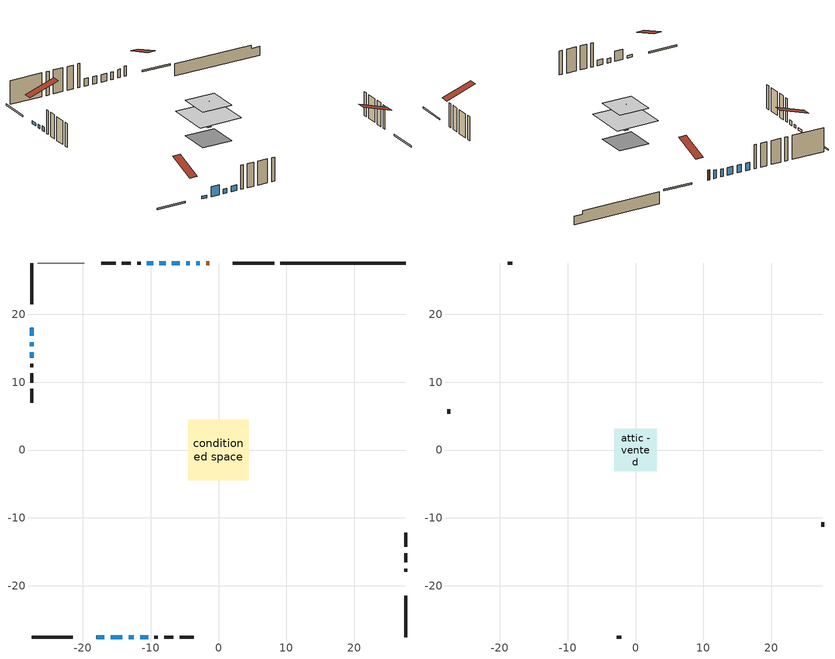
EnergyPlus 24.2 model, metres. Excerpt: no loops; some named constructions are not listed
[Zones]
conditioned space
 floor outside (Floor1 construction): -0.4,-0.4 -0.4,0.4 0.4,0.4 0.4,-0.4 z0.31
 floor adiabatic (AdiabaticFloorConstruction): -4.47,-4.47 -4.47,4.47 4.47,4.47 4.47,-4.47 z2.75
 floor foundation (Slab1 construction): -3.15,-3.15 -3.15,3.15 3.15,3.15 3.15,-3.15 z-2.13
 wall outside (RimJoist1 construction): 8.18,27.54 2.09,27.54 / -27.54,-27.54 -21.46,-27.54 / -27.54,27.54 -27.54,21.46 / 27.54,-27.54 27.54,-21.46 z0.31:0.61
 wall outside (AdiabaticWallConstruction 1): -1.4,27.54 -1.84,27.54 z0.31:2.34
 wall outside (AdiabaticWallConstruction): -2.77,27.54 -3.28,27.54 z0.31:2.04; -4.2,27.54 -4.76,27.54 / -7.79,27.54 -8.7,27.54 / -9.63,27.54 -10.55,27.54 z0.31:1.84; -5.69,27.54 -6.86,27.54 z0.31:1.83; -17.97,-27.54 -16.8,-27.54 / -27.54,17.97 -27.54,16.8 z0.31:0.84; -27.54,15.88 -27.54,15.31 z0.31:0.97; -15.87,-27.54 -14.15,-27.54 z0.31:2.37; -13.22,-27.54 -12.45,-27.54 / -27.54,14.39 -27.54,13.62 z0.31:1.23; -11.53,-27.54 -10.36,-27.54 z0.31:1.43
 wall outside (Wall1 construction): -11.47,27.54 -11.97,27.54 / -9.43,-27.54 -8.94,-27.54 / -27.54,12.7 -27.54,12.21 / 27.54,-17.97 27.54,-17.48 z0.31:5.19
 wall outside (Wall2 construction): -12.89,27.54 -14.24,27.54 / -8.01,-27.54 -6.66,-27.54 / -27.54,11.28 -27.54,9.93 / 27.54,-16.55 27.54,-15.2 z0.31:5.19
 wall outside (Wall3 construction): -15.17,27.54 -17.24,27.54 / -5.73,-27.54 -3.66,-27.54 / -27.54,9 -27.54,6.93 / 27.54,-14.27 27.54,-12.2 z0.31:5.19
 wall foundation (FoundationWall1 construction): 9.1,27.54,-2.13 9.1,27.54,0.31 25.7,27.54,0.31 25.7,27.54,-0.37 27.54,27.54,-0.37 27.54,27.54,-2.13
 wall adiabatic (Wall6 construction): -19.75,27.54 -26.62,27.54 z0.31:5.19
 window (WindowConstruction 9): -2.77,27.54 -3.28,27.54 z0.31:2.04
 window (WindowConstruction 7): -4.2,27.54 -4.76,27.54 z0.31:1.83
 window (WindowConstruction 8): -5.69,27.54 -6.86,27.54 z0.31:1.83
 window (WindowConstruction 10): -17.97,-27.54 -16.8,-27.54 z0.31:0.84
 window (WindowConstruction 11): -27.54,17.97 -27.54,16.8 z0.31:0.84
 window (WindowConstruction): -7.79,27.54 -8.7,27.54 z0.31:1.83
 window (WindowConstruction 1): -9.63,27.54 -10.55,27.54 z0.31:1.83
 window (WindowConstruction 2): -27.54,15.87 -27.54,15.32 z0.31:0.97
 window (WindowConstruction 3): -15.87,-27.54 -14.15,-27.54 z0.31:2.37
 window (WindowConstruction 4): -13.22,-27.54 -12.45,-27.54 z0.31:1.22
 window (WindowConstruction 5): -11.53,-27.54 -10.36,-27.54 z0.31:1.43
 window (WindowConstruction 6): -27.54,14.39 -27.54,13.63 z0.31:1.22
 door (Door): -1.4,27.54 -1.84,27.54 z0.31:2.34
 ceiling adiabatic (AdiabaticFloorConstruction): 4.47,-4.47 4.47,4.47 -4.47,4.47 -4.47,-4.47 z2.75
attic - vented
 floor to conditioned space (Floor2 construction Reversed): -3.15,-3.15 -3.15,3.15 3.15,3.15 3.15,-3.15 z5.19
 floor to conditioned space (Floor3 construction Reversed): -0.4,-0.4 -0.4,0.4 0.4,0.4 0.4,-0.4 z5.19
 wall outside (Wall4 construction): -18.17,27.54 -18.82,27.54 / -2.73,-27.54 -2.09,-27.54 / -27.54,6 -27.54,5.35 / 27.54,-11.27 27.54,-10.63 z0.31:5.19
 roof outside (Roof1 construction): -0.47,27.54,5.19 -0.47,21.36,7.25 1.16,21.36,7.25 1.16,27.54,5.19; -18.9,-27.54,5.19 -18.9,-21.36,7.25 -20.53,-21.36,7.25 -20.53,-27.54,5.19; -27.54,18.9,5.19 -21.36,18.9,7.25 -21.36,20.53,7.25 -27.54,20.53,5.19; 27.54,-18.9,5.19 21.36,-18.9,7.25 21.36,-20.53,7.25 27.54,-20.53,5.19
[Material] Roughness=Rough; Thermal Absorptance=0.9
Name | Thickness {m} | Conductivity {W/m-K} | Density {kg/m3} | Specific Heat {J/kg-K} | Solar Absorptance | Visible Absorptance
ceiling loosefill ins | 0.169333 | 0.0480833 | 16.02 | 1046.75 | 0.7 | 0.7
ceiling stud and cavity | 0.1397 | 1.13333 | 65.682 | 1177.47 | 0.7 | 0.7
ceiling stud and cavity 1 | 0.1397 | 0.110038 | 65.682 | 1177.47 | 0.7 | 0.7
gypsum board | 0.0127 | 0.160291 | 801 | 837.4 | 0.6 | 0.6
[Construction]
Floor2 construction: ceiling loosefill ins, ceiling stud and cavity, gypsum board
Floor3 construction: ceiling loosefill ins, ceiling stud and cavity 1, gypsum board
[Schedule:Day:Interval]
interior lighting schedule day: No, 01:00, 0.108182, 04:00, 0.0901515, 05:00, 0.0991667, 06:00, 0.162273, 07:00, 0.270455, 08:00, 0.342576, 10:00, 0.369621, 11:00, 0.351591, 12:00, 0.333561, 13:00, 0.324545, 14:00, 0.31553, 15:00, 0.333561, 16:00, 0.369621, 17:00, 0.450758, 18:00, 0.585985, 19:00, 0.775303, 20:00, 0.955606, 21:00, 0.991667, 22:00, 0.712197, 23:00, 0.360606, 24:00, 0.162273
interior lighting schedule day 1: No, 01:00, 0.100909, 04:00, 0.0840909, 05:00, 0.0925, 06:00, 0.151364, 07:00, 0.252273, 08:00, 0.319545, 10:00, 0.344773, 11:00, 0.327955, 12:00, 0.311136, 13:00, 0.302727, 14:00, 0.294318, 15:00, 0.311136, 16:00, 0.344773, 17:00, 0.420455, 18:00, 0.546591, 19:00, 0.723182, 20:00, 0.891364, 21:00, 0.925, 22:00, 0.664318, 23:00, 0.336364, 24:00, 0.151364
interior lighting schedule day 2: No, 01:00, 0.0927273, 04:00, 0.0772727, 05:00, 0.085, 06:00, 0.139091, 07:00, 0.231818, 08:00, 0.293636, 10:00, 0.316818, 11:00, 0.301364, 12:00, 0.285909, 13:00, 0.278182, 14:00, 0.270455, 15:00, 0.285909, 16:00, 0.316818, 17:00, 0.386364, 18:00, 0.502273, 19:00, 0.664545, 20:00, 0.819091, 21:00, 0.85, 22:00, 0.610455, 23:00, 0.309091, 24:00, 0.139091
interior lighting schedule day 3: No, 01:00, 0.0845455, 04:00, 0.0704545, 05:00, 0.0775, 06:00, 0.126818, 07:00, 0.211364, 08:00, 0.267727, 10:00, 0.288864, 11:00, 0.274773, 12:00, 0.260682, 13:00, 0.253636, 14:00, 0.246591, 15:00, 0.260682, 16:00, 0.288864, 17:00, 0.352273, 18:00, 0.457955, 19:00, 0.605909, 20:00, 0.746818, 21:00, 0.775, 22:00, 0.556591, 23:00, 0.281818, 24:00, 0.126818
interior lighting schedule day 4: No, 01:00, 0.0763636, 04:00, 0.0636364, 05:00, 0.07, 06:00, 0.114545, 07:00, 0.190909, 08:00, 0.241818, 10:00, 0.260909, 11:00, 0.248182, 12:00, 0.235455, 13:00, 0.229091, 14:00, 0.222727, 15:00, 0.235455, 16:00, 0.260909, 17:00, 0.318182, 18:00, 0.413636, 19:00, 0.547273, 20:00, 0.674545, 21:00, 0.7, 22:00, 0.502727, 23:00, 0.254545, 24:00, 0.114545
interior lighting schedule day 5: No, 01:00, 0.0727273, 04:00, 0.0606061, 05:00, 0.0666667, 06:00, 0.109091, 07:00, 0.181818, 08:00, 0.230303, 10:00, 0.248485, 11:00, 0.236364, 12:00, 0.224242, 13:00, 0.218182, 14:00, 0.212121, 15:00, 0.224242, 16:00, 0.248485, 17:00, 0.30303, 18:00, 0.393939, 19:00, 0.521212, 20:00, 0.642424, 21:00, 0.666667, 22:00, 0.478788, 23:00, 0.242424, 24:00, 0.109091
interior lighting schedule day 6: No, 01:00, 0.0745455, 04:00, 0.0621212, 05:00, 0.0683333, 06:00, 0.111818, 07:00, 0.186364, 08:00, 0.236061, 10:00, 0.254697, 11:00, 0.242273, 12:00, 0.229848, 13:00, 0.223636, 14:00, 0.217424, 15:00, 0.229848, 16:00, 0.254697, 17:00, 0.310606, 18:00, 0.403788, 19:00, 0.534242, 20:00, 0.658485, 21:00, 0.683333, 22:00, 0.490758, 23:00, 0.248485, 24:00, 0.111818
interior lighting schedule day 7: No, 01:00, 0.08, 04:00, 0.0666667, 05:00, 0.0733333, 06:00, 0.12, 07:00, 0.2, 08:00, 0.253333, 10:00, 0.273333, 11:00, 0.26, 12:00, 0.246667, 13:00, 0.24, 14:00, 0.233333, 15:00, 0.246667, 16:00, 0.273333, 17:00, 0.333333, 18:00, 0.433333, 19:00, 0.573333, 20:00, 0.706667, 21:00, 0.733333, 22:00, 0.526667, 23:00, 0.266667, 24:00, 0.12
interior lighting schedule day 8: No, 01:00, 0.0890909, 04:00, 0.0742424, 05:00, 0.0816667, 06:00, 0.133636, 07:00, 0.222727, 08:00, 0.282121, 10:00, 0.304394, 11:00, 0.289545, 12:00, 0.274697, 13:00, 0.267273, 14:00, 0.259848, 15:00, 0.274697, 16:00, 0.304394, 17:00, 0.371212, 18:00, 0.482576, 19:00, 0.638485, 20:00, 0.78697, 21:00, 0.816667, 22:00, 0.586515, 23:00, 0.29697, 24:00, 0.133636
interior lighting schedule day 9: No, 01:00, 0.0972727, 04:00, 0.0810606, 05:00, 0.0891667, 06:00, 0.145909, 07:00, 0.243182, 08:00, 0.30803, 10:00, 0.332348, 11:00, 0.316136, 12:00, 0.299924, 13:00, 0.291818, 14:00, 0.283712, 15:00, 0.299924, 16:00, 0.332348, 17:00, 0.405303, 18:00, 0.526894, 19:00, 0.697121, 20:00, 0.859242, 21:00, 0.891667, 22:00, 0.640379, 23:00, 0.324242, 24:00, 0.145909
interior lighting schedule day 10: No, 01:00, 0.105455, 04:00, 0.0878788, 05:00, 0.0966667, 06:00, 0.158182, 07:00, 0.263636, 08:00, 0.333939, 10:00, 0.360303, 11:00, 0.342727, 12:00, 0.325152, 13:00, 0.316364, 14:00, 0.307576, 15:00, 0.325152, 16:00, 0.360303, 17:00, 0.439394, 18:00, 0.571212, 19:00, 0.755758, 20:00, 0.931515, 21:00, 0.966667, 22:00, 0.694242, 23:00, 0.351515, 24:00, 0.158182
interior lighting schedule day 11: No, 01:00, 0.109091, 04:00, 0.0909091, 05:00, 0.1, 06:00, 0.163636, 07:00, 0.272727, 08:00, 0.345455, 10:00, 0.372727, 11:00, 0.354545, 12:00, 0.336364, 13:00, 0.327273, 14:00, 0.318182, 15:00, 0.336364, 16:00, 0.372727, 17:00, 0.454545, 18:00, 0.590909, 19:00, 0.781818, 20:00, 0.963636, 21:00, 1, 22:00, 0.718182, 23:00, 0.363636, 24:00, 0.163636
interior lighting schedule default day; occupants schedule default day; clothes dryer schedule default day; cooking range schedule default day; mech vent bath fan 0 schedule default day; mech vent range fan 0 schedule default day; misc plug loads schedule default day; general water use schedule default day; heating setpoint default day; cooling setpoint default day; clothes dryer exhaust 0 schedule default day; cooling season schedule day; cooling season schedule day 2; cooling season schedule default day; exterior lighting schedule default day; natural vent schedule default day: No, 24:00, 0
occupants schedule day: No, 05:00, 0.426829, 06:00, 0.719512, 07:00, 1, 08:00, 0.670732, 09:00, 0.329268, 14:00, 0.170732, 15:00, 0.231707, 16:00, 0.329268, 17:00, 0.5, 18:00, 0.670732, 19:00, 0.829268, 21:00, 1, 22:00, 0.853659, 23:00, 0.646341, 24:00, 0.426829
clothes dryer schedule day; clothes dryer exhaust 0 schedule day: No, 01:00, 0.123457, 02:00, 0.0740741, 03:00, 0.0493827, 04:00, 0.0246914, 05:00, 0.0493827, 06:00, 0.0740741, 07:00, 0.197531, 08:00, 0.395062, 09:00, 0.592593, 10:00, 0.839506, 11:00, 0.962963, 12:00, 1, 13:00, 0.91358, 14:00, 0.82716, 15:00, 0.716049, 16:00, 0.753086, 17:00, 0.679012, 18:00, 0.666667, 20:00, 0.62963, 21:00, 0.641975, 22:00, 0.666667, 23:00, 0.54321, 24:00, 0.296296
cooking range schedule day: No, 05:00, 0.0597015, 06:00, 0.11194, 07:00, 0.171642, 08:00, 0.291045, 11:00, 0.343284, 12:00, 0.402985, 13:00, 0.462687, 14:00, 0.343284, 15:00, 0.291045, 16:00, 0.402985, 17:00, 0.567164, 18:00, 1, 19:00, 0.850746, 20:00, 0.432836, 21:00, 0.291045, 22:00, 0.231343, 23:00, 0.171642, 24:00, 0.11194
mech vent bath fan 0 schedule day: No, 07:00, 0, 08:00, 1, 09:00, 0.2, 24:00, 0
mech vent range fan 0 schedule day: No, 18:00, 0, 19:00, 1, 20:00, 0.2, 24:00, 0
misc plug loads schedule day: No, 06:00, 0.705882, 07:00, 0.745098, 08:00, 0.803922, 15:00, 0.823529, 16:00, 0.862745, 17:00, 0.921569, 18:00, 0.980392, 19:00, 1, 20:00, 0.980392, 21:00, 0.941176, 22:00, 0.862745, 23:00, 0.784314, 24:00, 0.72549
general water use schedule day: No, 01:00, 0.315068, 03:00, 0.287671, 04:00, 0.342466, 05:00, 0.369863, 06:00, 0.520548, 07:00, 0.60274, 08:00, 0.534247, 10:00, 0.506849, 11:00, 0.465753, 14:00, 0.479452, 15:00, 0.534247, 16:00, 0.589041, 17:00, 0.69863, 18:00, 0.876712, 19:00, 0.890411, 20:00, 0.986301, 21:00, 1, 22:00, 0.863014, 23:00, 0.616438, 24:00, 0.465753
heating setpoint day: No, 07:00, 18, 23:00, 21, 24:00, 18
cooling setpoint day: No, 24:00, 25
cooling season schedule day 1: No, 24:00, 1
exterior lighting schedule day: No, 01:00, 0.566667, 03:00, 0.524167, 05:00, 0.495833, 06:00, 0.5525, 07:00, 0.623333, 08:00, 0.580833, 09:00, 0.439167, 10:00, 0.354167, 12:00, 0.34, 13:00, 0.354167, 14:00, 0.396667, 15:00, 0.425, 16:00, 0.495833, 17:00, 0.623333, 18:00, 0.793333, 19:00, 0.906667, 20:00, 0.963333, 21:00, 0.991667, 22:00, 0.920833, 23:00, 0.793333, 24:00, 0.665833
exterior lighting schedule day 1: No, 01:00, 0.528571, 03:00, 0.488929, 05:00, 0.4625, 06:00, 0.515357, 07:00, 0.581429, 08:00, 0.541786, 09:00, 0.409643, 10:00, 0.330357, 12:00, 0.317143, 13:00, 0.330357, 14:00, 0.37, 15:00, 0.396429, 16:00, 0.4625, 17:00, 0.581429, 18:00, 0.74, 19:00, 0.845714, 20:00, 0.898571, 21:00, 0.925, 22:00, 0.858929, 23:00, 0.74, 24:00, 0.621071
exterior lighting schedule day 10: No, 01:00, 0.552381, 03:00, 0.510952, 05:00, 0.483333, 06:00, 0.538571, 07:00, 0.607619, 08:00, 0.56619, 09:00, 0.428095, 10:00, 0.345238, 12:00, 0.331429, 13:00, 0.345238, 14:00, 0.386667, 15:00, 0.414286, 16:00, 0.483333, 17:00, 0.607619, 18:00, 0.773333, 19:00, 0.88381, 20:00, 0.939048, 21:00, 0.966667, 22:00, 0.897619, 23:00, 0.773333, 24:00, 0.649048
exterior lighting schedule day 11: No, 01:00, 0.571429, 03:00, 0.528571, 05:00, 0.5, 06:00, 0.557143, 07:00, 0.628571, 08:00, 0.585714, 09:00, 0.442857, 10:00, 0.357143, 12:00, 0.342857, 13:00, 0.357143, 14:00, 0.4, 15:00, 0.428571, 16:00, 0.5, 17:00, 0.628571, 18:00, 0.8, 19:00, 0.914286, 20:00, 0.971429, 21:00, 1, 22:00, 0.928571, 23:00, 0.8, 24:00, 0.671429
exterior lighting schedule day 2: No, 01:00, 0.485714, 03:00, 0.449286, 05:00, 0.425, 06:00, 0.473571, 07:00, 0.534286, 08:00, 0.497857, 09:00, 0.376429, 10:00, 0.303571, 12:00, 0.291429, 13:00, 0.303571, 14:00, 0.34, 15:00, 0.364286, 16:00, 0.425, 17:00, 0.534286, 18:00, 0.68, 19:00, 0.777143, 20:00, 0.825714, 21:00, 0.85, 22:00, 0.789286, 23:00, 0.68, 24:00, 0.570714
exterior lighting schedule day 3: No, 01:00, 0.442857, 03:00, 0.409643, 05:00, 0.3875, 06:00, 0.431786, 07:00, 0.487143, 08:00, 0.453929, 09:00, 0.343214, 10:00, 0.276786, 12:00, 0.265714, 13:00, 0.276786, 14:00, 0.31, 15:00, 0.332143, 16:00, 0.3875, 17:00, 0.487143, 18:00, 0.62, 19:00, 0.708571, 20:00, 0.752857, 21:00, 0.775, 22:00, 0.719643, 23:00, 0.62, 24:00, 0.520357
exterior lighting schedule day 4: No, 01:00, 0.4, 03:00, 0.37, 05:00, 0.35, 06:00, 0.39, 07:00, 0.44, 08:00, 0.41, 09:00, 0.31, 10:00, 0.25, 12:00, 0.24, 13:00, 0.25, 14:00, 0.28, 15:00, 0.3, 16:00, 0.35, 17:00, 0.44, 18:00, 0.56, 19:00, 0.64, 20:00, 0.68, 21:00, 0.7, 22:00, 0.65, 23:00, 0.56, 24:00, 0.47
exterior lighting schedule day 5: No, 01:00, 0.380952, 03:00, 0.352381, 05:00, 0.333333, 06:00, 0.371429, 07:00, 0.419048, 08:00, 0.390476, 09:00, 0.295238, 10:00, 0.238095, 12:00, 0.228571, 13:00, 0.238095, 14:00, 0.266667, 15:00, 0.285714, 16:00, 0.333333, 17:00, 0.419048, 18:00, 0.533333, 19:00, 0.609524, 20:00, 0.647619, 21:00, 0.666667, 22:00, 0.619048, 23:00, 0.533333, 24:00, 0.447619
exterior lighting schedule day 6: No, 01:00, 0.390476, 03:00, 0.36119, 05:00, 0.341667, 06:00, 0.380714, 07:00, 0.429524, 08:00, 0.400238, 09:00, 0.302619, 10:00, 0.244048, 12:00, 0.234286, 13:00, 0.244048, 14:00, 0.273333, 15:00, 0.292857, 16:00, 0.341667, 17:00, 0.429524, 18:00, 0.546667, 19:00, 0.624762, 20:00, 0.66381, 21:00, 0.683333, 22:00, 0.634524, 23:00, 0.546667, 24:00, 0.45881
exterior lighting schedule day 7: No, 01:00, 0.419048, 03:00, 0.387619, 05:00, 0.366667, 06:00, 0.408571, 07:00, 0.460952, 08:00, 0.429524, 09:00, 0.324762, 10:00, 0.261905, 12:00, 0.251429, 13:00, 0.261905, 14:00, 0.293333, 15:00, 0.314286, 16:00, 0.366667, 17:00, 0.460952, 18:00, 0.586667, 19:00, 0.670476, 20:00, 0.712381, 21:00, 0.733333, 22:00, 0.680952, 23:00, 0.586667, 24:00, 0.492381
exterior lighting schedule day 8: No, 01:00, 0.466667, 03:00, 0.431667, 05:00, 0.408333, 06:00, 0.455, 07:00, 0.513333, 08:00, 0.478333, 09:00, 0.361667, 10:00, 0.291667, 12:00, 0.28, 13:00, 0.291667, 14:00, 0.326667, 15:00, 0.35, 16:00, 0.408333, 17:00, 0.513333, 18:00, 0.653333, 19:00, 0.746667, 20:00, 0.793333, 21:00, 0.816667, 22:00, 0.758333, 23:00, 0.653333, 24:00, 0.548333
exterior lighting schedule day 9: No, 01:00, 0.509524, 03:00, 0.47131, 05:00, 0.445833, 06:00, 0.496786, 07:00, 0.560476, 08:00, 0.522262, 09:00, 0.394881, 10:00, 0.318452, 12:00, 0.305714, 13:00, 0.318452, 14:00, 0.356667, 15:00, 0.382143, 16:00, 0.445833, 17:00, 0.560476, 18:00, 0.713333, 19:00, 0.815238, 20:00, 0.86619, 21:00, 0.891667, 22:00, 0.827976, 23:00, 0.713333, 24:00, 0.59869
[Schedule:Week:Daily]
heating setpoint Week Rule - Jan1-Dec31: heating setpoint day, heating setpoint day, heating setpoint day, heating setpoint day, heating setpoint day, heating setpoint day, heating setpoint day, heating setpoint default day, heating setpoint default day, heating setpoint default day, heating setpoint default day, heating setpoint default day
clothes dryer exhaust 0 schedule Week Rule - Jan1-Dec31: clothes dryer exhaust 0 schedule day, clothes dryer exhaust 0 schedule day, clothes dryer exhaust 0 schedule day, clothes dryer exhaust 0 schedule day, clothes dryer exhaust 0 schedule day, clothes dryer exhaust 0 schedule day, clothes dryer exhaust 0 schedule day, clothes dryer exhaust 0 schedule default day, clothes dryer exhaust 0 schedule default day, clothes dryer exhaust 0 schedule default day, clothes dryer exhaust 0 schedule default day, clothes dryer exhaust 0 schedule default day
cooling season schedule Week Rule - Jan1-May26: cooling season schedule day, cooling season schedule day, cooling season schedule day, cooling season schedule day, cooling season schedule day, cooling season schedule day, cooling season schedule day, cooling season schedule default day, cooling season schedule default day, cooling season schedule default day, cooling season schedule default day, cooling season schedule default day
cooling season schedule Week Rule - May27-Jun2: cooling season schedule day, cooling season schedule day, cooling season schedule day, cooling season schedule day, cooling season schedule day, cooling season schedule day 1, cooling season schedule day 1, cooling season schedule default day, cooling season schedule default day, cooling season schedule default day, cooling season schedule default day, cooling season schedule default day
cooling season schedule Week Rule - Jun3-Aug25: cooling season schedule day 1, cooling season schedule day 1, cooling season schedule day 1, cooling season schedule day 1, cooling season schedule day 1, cooling season schedule day 1, cooling season schedule day 1, cooling season schedule default day, cooling season schedule default day, cooling season schedule default day, cooling season schedule default day, cooling season schedule default day
cooling season schedule Week Rule - Aug26-Sep1: cooling season schedule day 1, cooling season schedule day 1, cooling season schedule day 1, cooling season schedule day 1, cooling season schedule day 1, cooling season schedule day 1, cooling season schedule day 2, cooling season schedule default day, cooling season schedule default day, cooling season schedule default day, cooling season schedule default day, cooling season schedule default day
cooling season schedule Week Rule - Sep2-Dec31: cooling season schedule day 2, cooling season schedule day 2, cooling season schedule day 2, cooling season schedule day 2, cooling season schedule day 2, cooling season schedule day 2, cooling season schedule day 2, cooling season schedule default day, cooling season schedule default day, cooling season schedule default day, cooling season schedule default day, cooling season schedule default day
exterior lighting schedule Week Rule - Jul1-Jul28: exterior lighting schedule day 6, exterior lighting schedule day 6, exterior lighting schedule day 6, exterior lighting schedule day 6, exterior lighting schedule day 6, exterior lighting schedule day 6, exterior lighting schedule day 6, exterior lighting schedule default day, exterior lighting schedule default day, exterior lighting schedule default day, exterior lighting schedule default day, exterior lighting schedule default day
exterior lighting schedule Week Rule - Jul29-Aug4: exterior lighting schedule day 6, exterior lighting schedule day 6, exterior lighting schedule day 6, exterior lighting schedule day 7, exterior lighting schedule day 7, exterior lighting schedule day 7, exterior lighting schedule day 7, exterior lighting schedule default day, exterior lighting schedule default day, exterior lighting schedule default day, exterior lighting schedule default day, exterior lighting schedule default day
exterior lighting schedule Week Rule - Aug5-Aug25: exterior lighting schedule day 7, exterior lighting schedule day 7, exterior lighting schedule day 7, exterior lighting schedule day 7, exterior lighting schedule day 7, exterior lighting schedule day 7, exterior lighting schedule day 7, exterior lighting schedule default day, exterior lighting schedule default day, exterior lighting schedule default day, exterior lighting schedule default day, exterior lighting schedule default day
exterior lighting schedule Week Rule - Aug26-Sep1: exterior lighting schedule day 7, exterior lighting schedule day 7, exterior lighting schedule day 7, exterior lighting schedule day 7, exterior lighting schedule day 7, exterior lighting schedule day 7, exterior lighting schedule day 8, exterior lighting schedule default day, exterior lighting schedule default day, exterior lighting schedule default day, exterior lighting schedule default day, exterior lighting schedule default day
exterior lighting schedule Week Rule - Sep2-Sep29: exterior lighting schedule day 8, exterior lighting schedule day 8, exterior lighting schedule day 8, exterior lighting schedule day 8, exterior lighting schedule day 8, exterior lighting schedule day 8, exterior lighting schedule day 8, exterior lighting schedule default day, exterior lighting schedule default day, exterior lighting schedule default day, exterior lighting schedule default day, exterior lighting schedule default day
exterior lighting schedule Week Rule - Sep30-Oct6: exterior lighting schedule day 8, exterior lighting schedule day 9, exterior lighting schedule day 9, exterior lighting schedule day 9, exterior lighting schedule day 9, exterior lighting schedule day 9, exterior lighting schedule day 9, exterior lighting schedule default day, exterior lighting schedule default day, exterior lighting schedule default day, exterior lighting schedule default day, exterior lighting schedule default day
exterior lighting schedule Week Rule - Oct7-Oct27: exterior lighting schedule day 9, exterior lighting schedule day 9, exterior lighting schedule day 9, exterior lighting schedule day 9, exterior lighting schedule day 9, exterior lighting schedule day 9, exterior lighting schedule day 9, exterior lighting schedule default day, exterior lighting schedule default day, exterior lighting schedule default day, exterior lighting schedule default day, exterior lighting schedule default day
exterior lighting schedule Week Rule - Oct28-Nov3: exterior lighting schedule day 9, exterior lighting schedule day 9, exterior lighting schedule day 9, exterior lighting schedule day 9, exterior lighting schedule day 10, exterior lighting schedule day 10, exterior lighting schedule day 10, exterior lighting schedule default day, exterior lighting schedule default day, exterior lighting schedule default day, exterior lighting schedule default day, exterior lighting schedule default day
exterior lighting schedule Week Rule - Nov4-Nov24: exterior lighting schedule day 10, exterior lighting schedule day 10, exterior lighting schedule day 10, exterior lighting schedule day 10, exterior lighting schedule day 10, exterior lighting schedule day 10, exterior lighting schedule day 10, exterior lighting schedule default day, exterior lighting schedule default day, exterior lighting schedule default day, exterior lighting schedule default day, exterior lighting schedule default day
exterior lighting schedule Week Rule - Nov25-Dec1: exterior lighting schedule day 10, exterior lighting schedule day 10, exterior lighting schedule day 10, exterior lighting schedule day 10, exterior lighting schedule day 10, exterior lighting schedule day 10, exterior lighting schedule day 11, exterior lighting schedule default day, exterior lighting schedule default day, exterior lighting schedule default day, exterior lighting schedule default day, exterior lighting schedule default day
exterior lighting schedule Week Rule - Dec2-Dec31: exterior lighting schedule day 11, exterior lighting schedule day 11, exterior lighting schedule day 11, exterior lighting schedule day 11, exterior lighting schedule day 11, exterior lighting schedule day 11, exterior lighting schedule day 11, exterior lighting schedule default day, exterior lighting schedule default day, exterior lighting schedule default day, exterior lighting schedule default day, exterior lighting schedule default day
natural vent schedule Week Rule - Jan1-Dec31: natural vent schedule default day, natural vent schedule default day, natural vent schedule default day, natural vent schedule default day, natural vent schedule default day, natural vent schedule default day, natural vent schedule default day, natural vent schedule default day, natural vent schedule default day, natural vent schedule default day, natural vent schedule default day, natural vent schedule default day
